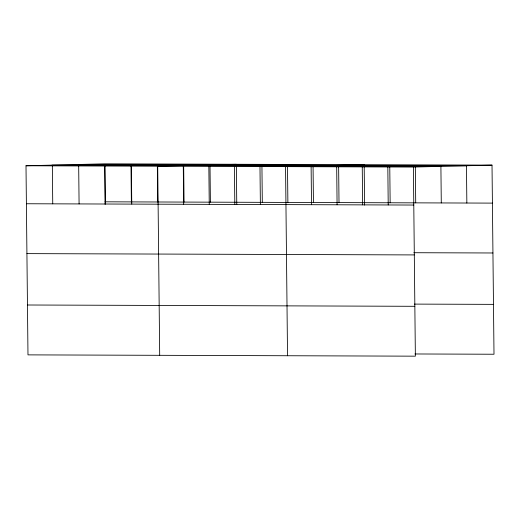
<?xml version="1.0" encoding="UTF-8"?>
<svg xmlns="http://www.w3.org/2000/svg" width="520" height="520" viewBox="0 0 520 520"><rect width="100%" height="100%" fill="white"/><g stroke="black" fill="none" stroke-linecap="round" stroke-linejoin="round"><path stroke-width="0.78" d="M492.018 165.126L413.387 167.056L415.37 356.168L27.982 354.874L26 165.763L104.63 163.833L492.018 165.126L494 354.237L414.901 353.971M236.34 164.268L157.709 166.205L159.692 355.316M364.182 164.697L285.552 166.634L287.534 355.745M78.683 164.47L466.07 165.763M51.948 165.126L439.335 166.419M26 165.763L413.387 167.056M105.027 201.812L492.421 203.112M26.396 203.749L413.79 205.042M413.842 252.714L492.941 252.98M26.923 253.617L414.31 254.917M414.375 304.103L493.48 304.363M27.456 305L414.85 306.3M466.459 165.847L466.85 203.021M440.895 165.763L441.285 202.936M415.331 166.484L415.714 202.852M389.766 166.4L390.15 202.768M387.822 166.972L388.219 204.958M364.195 166.316L364.604 205.094M362.251 166.888L362.654 204.874M338.637 167.037L339.014 202.599M336.687 166.803L337.084 204.783M313.072 166.953L313.443 202.508M311.116 166.719L311.519 204.698M287.495 166.055L287.878 202.423M261.931 165.971L262.308 202.339M259.981 166.55L260.383 204.529M236.359 165.887L236.769 204.666M234.416 166.458L234.812 204.444M210.015 165.802L210.399 202.163M208.845 166.374L209.248 204.36M183.683 166.517L184.054 202.078M183.281 166.29L183.677 204.275M157.339 166.433L157.716 201.988M131.372 166.114L131.768 204.1M130.988 165.535L131.372 201.903M105.027 166.03L105.424 204.009M104.65 165.445L105.053 204.224M78.683 165.939L79.086 203.925M52.345 165.854L52.741 203.833"/></g></svg>
